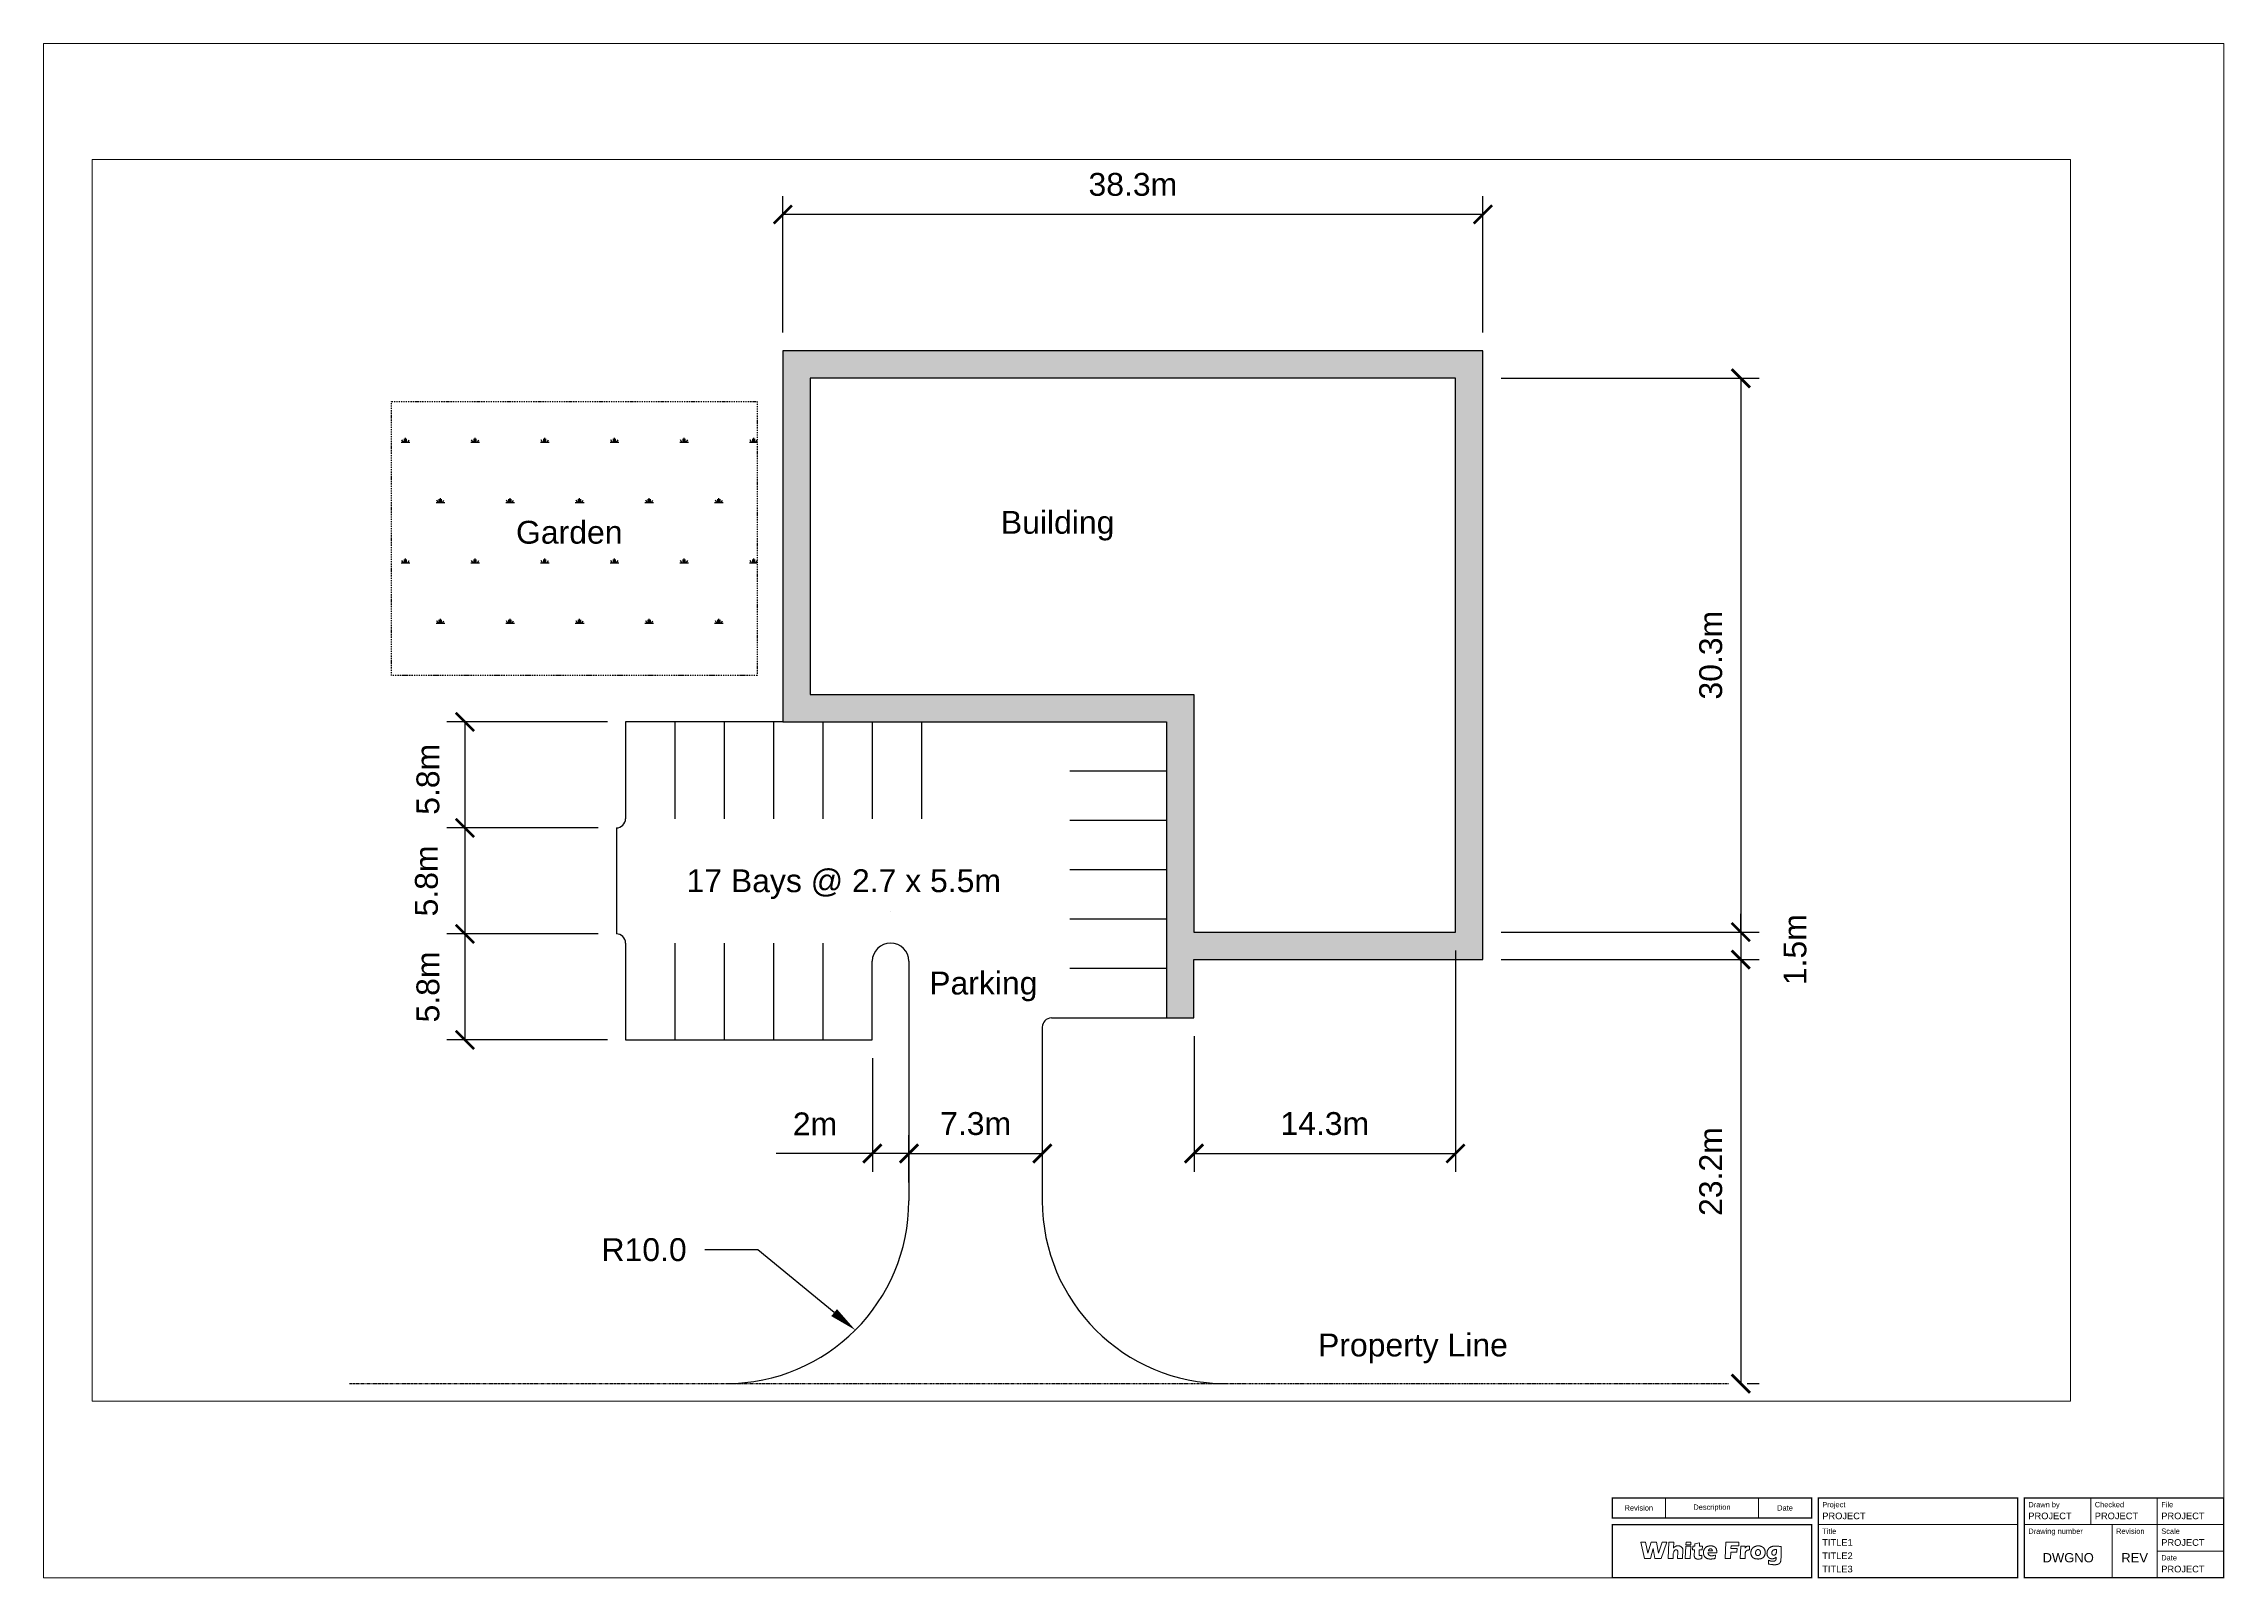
# Paper-space layout 'WF-Landscape-A1' of a CAD drawing. Header units: millimetres. Extents: x 10 to 830, y 10 to 587.
# The model-space entities are those that its viewports show. They can reach past a viewport. Long polylines and large blocks are cut down to what shows.
import ezdxf
from ezdxf import colors
from ezdxf.entities.mleader import LeaderData, LeaderLine
from ezdxf.math import Vec2, Vec3

# ---------------------------------------------------------------- set-up
doc = ezdxf.new("R2010")
doc.units = ezdxf.units.MM
doc.header["$LTSCALE"] = 6
doc.linetypes.add('DASHDOT', pattern=[1, 0.5, -0.25, 0, -0.25])
doc.linetypes.add('PHANTOM', pattern=[2.5, 1.25, -0.25, 0.25, -0.25, 0.25, -0.25])
doc.layers.add('A-Z1-P-Title', color=7, linetype='Continuous', lineweight=15)
for name, color, linetype in [('Building', 7, 'Continuous'), ('Dimensions', 1, 'Continuous'), ('Garden', 104, 'DASHDOT'), ('Parking', 62, 'Continuous'), ('Pavement Edge - New', 200, 'Continuous'), ('Property Line', 7, 'PHANTOM'), ('Text', 250, 'Continuous'), ('Viewports', 8, 'Continuous')]:
    doc.layers.add(name, color=color, linetype=linetype)
doc.styles.add('Annotative', font='arial.ttf', dxfattribs={"height": 1.25})
doc.styles.get("Standard").update_dxf_attribs({"font": 'arial.ttf', "height": 1.25})
doc.styles.add('WF-Text', font='arial.ttf', dxfattribs={"height": 8})
doc.dimstyles.new('Civil', dxfattribs={"dimscale": 0, "dimtxt": 1.25, "dimasz": 1, "dimexe": 1, "dimexo": 1, "dimgap": 1, "dimtad": 1, "dimdsep": 46, "dimtxsty": 'Standard', "dimblk": 'ARCHTICK', "dimcen": 2.5, "dimclrd": 1, "dimclre": 1, "dimclrt": 7, "dimadec": 0, "dimazin": 0, "dimtfac": 1, "dimtmove": 0, "dimatfit": 3, "dimfxl": 1, "dimarcsym": 0})

# ---------------------------------------------------------------- blocks, each defined once
blk = doc.blocks.new('WF-TitleSheet-A1')
at = {"layer": 'A-Z1-P-Title'}
for points in [[(675, 10), (10, 10), (10, 587), (830, 587), (830, 10), (755, 10)], [(620, 32.5), (620, 40)], [(655, 32.5), (655, 40)], [(780, 30), (780, 40)], [(805, 10), (805, 40)], [(677.5, 30), (752.5, 30)], [(755, 30), (830, 30)], [(788, 10), (788, 30)], [(610.74, 23.43), (612.51, 23.43)], [(610.74, 23.43), (612.16, 17.2)], [(612.16, 17.2), (614.37, 17.2)], [(612.51, 23.43), (613.45, 19.27)], [(614.64, 23.43), (613.45, 19.27)], [(615.45, 20.98), (614.37, 17.2)], [(614.64, 23.43), (616.67, 23.43)], [(615.45, 20.98), (616.06, 17.2)], [(616.06, 17.2), (618.46, 17.2)], [(616.67, 23.43), (617.36, 19.18)], [(617.36, 19.18), (618.78, 23.43)], [(618.46, 17.2), (620.54, 23.43)], [(618.78, 23.43), (620.54, 23.43)], [(621.33, 23.43), (621.04, 17.2)], [(621.04, 17.2), (622.88, 17.2)], [(621.33, 23.43), (623.18, 23.43)], [(622.97, 19.13), (622.88, 17.2)], [(622.97, 19.13), (623.05, 19.42), (623.12, 19.66), (623.18, 19.85), (623.25, 20), (623.31, 20.11), (623.36, 20.2), (623.42, 20.26), (623.47, 20.31), (623.53, 20.35), (623.58, 20.38), (623.63, 20.42), (623.68, 20.44), (623.73, 20.46), (623.79, 20.48), (623.84, 20.49), (623.89, 20.5), (623.94, 20.5), (624, 20.5), (624.05, 20.5), (624.1, 20.49), (624.16, 20.48), (624.21, 20.46), (624.26, 20.44), (624.31, 20.42), (624.36, 20.39), (624.41, 20.36), (624.46, 20.31), (624.51, 20.25), (624.56, 20.17), (624.61, 20.06), (624.66, 19.93), (624.72, 19.76)], [(623.18, 23.43), (623.07, 21.14)], [(623.07, 21.14), (623.23, 21.32), (623.37, 21.47), (623.5, 21.6), (623.63, 21.69), (623.74, 21.77), (623.85, 21.83), (623.95, 21.87), (624.05, 21.9), (624.14, 21.93), (624.22, 21.95), (624.3, 21.97), (624.38, 21.98), (624.46, 21.99), (624.54, 21.99), (624.62, 21.99), (624.7, 21.99), (624.79, 21.99), (624.87, 21.99), (624.96, 21.98), (625.05, 21.97), (625.14, 21.96), (625.23, 21.95), (625.32, 21.93), (625.41, 21.91), (625.49, 21.88), (625.57, 21.85), (625.65, 21.81), (625.73, 21.77), (625.81, 21.72), (625.88, 21.67), (625.96, 21.61), (626.03, 21.55), (626.11, 21.49), (626.18, 21.41), (626.26, 21.33), (626.33, 21.23), (626.4, 21.12), (626.47, 20.98), (626.54, 20.83), (626.6, 20.65)], [(624.72, 19.76), (624.59, 17.2)], [(624.59, 17.2), (626.44, 17.2)], [(626.6, 20.65), (626.44, 17.2)], [(627.72, 21.92), (627.49, 17.2)], [(627.49, 17.2), (629.31, 17.2)], [(627.72, 21.92), (629.53, 21.92)], [(627.79, 23.43), (627.74, 22.42)], [(627.74, 22.42), (629.56, 22.42)], [(627.79, 23.43), (629.61, 23.43)], [(629.53, 21.92), (629.31, 17.2)], [(629.61, 23.43), (629.56, 22.42)], [(630.27, 21.92), (630.2, 20.46)], [(630.2, 20.46), (630.97, 20.46)], [(630.27, 21.92), (631.04, 21.92)], [(633.68, 17.2), (633.45, 17.14), (633.23, 17.09), (633.05, 17.06), (632.88, 17.03), (632.73, 17.01), (632.6, 17), (632.48, 16.99), (632.37, 16.99), (632.27, 16.99), (632.18, 17), (632.09, 17.01), (632.01, 17.02), (631.93, 17.03), (631.85, 17.04), (631.78, 17.06), (631.71, 17.08), (631.64, 17.1), (631.57, 17.13), (631.51, 17.15), (631.44, 17.18), (631.38, 17.21), (631.32, 17.24), (631.27, 17.27), (631.22, 17.31), (631.18, 17.34), (631.14, 17.38), (631.1, 17.42), (631.07, 17.46), (631.04, 17.51), (631.01, 17.56), (630.98, 17.62), (630.96, 17.68), (630.94, 17.74), (630.92, 17.81), (630.91, 17.9), (630.89, 17.99), (630.88, 18.09), (630.87, 18.2), (630.86, 18.33), (630.86, 18.47), (630.86, 18.63), (630.86, 18.81), (630.87, 19.01), (630.88, 19.24), (630.89, 19.49), (630.91, 19.78), (630.94, 20.1), (630.97, 20.46)], [(631.08, 22.75), (631.04, 21.92)], [(632.83, 23.08), (631.08, 22.75)], [(633.74, 18.45), (633.62, 18.4), (633.5, 18.36), (633.39, 18.33), (633.29, 18.31), (633.2, 18.3), (633.12, 18.3), (633.05, 18.3), (632.99, 18.31), (632.93, 18.33), (632.88, 18.35), (632.83, 18.38), (632.8, 18.41), (632.76, 18.45), (632.74, 18.49), (632.71, 18.54), (632.69, 18.6), (632.68, 18.67), (632.67, 18.76), (632.66, 18.88), (632.66, 19.05), (632.66, 19.28), (632.67, 19.58), (632.68, 19.97), (632.71, 20.46)], [(632.71, 20.46), (633.84, 20.46)], [(632.83, 23.08), (632.77, 21.92)], [(632.77, 21.92), (633.91, 21.92)], [(633.74, 18.45), (633.68, 17.2)], [(633.91, 21.92), (633.84, 20.46)], [(639.35, 19.37), (639.35, 19.64), (639.34, 19.87), (639.32, 20.07), (639.3, 20.25), (639.28, 20.4), (639.25, 20.53), (639.22, 20.64), (639.18, 20.75), (639.15, 20.84), (639.11, 20.93), (639.07, 21.01), (639.02, 21.08), (638.98, 21.15), (638.93, 21.22), (638.87, 21.28), (638.81, 21.34), (638.75, 21.4), (638.68, 21.46), (638.61, 21.51), (638.54, 21.57), (638.46, 21.62), (638.38, 21.66), (638.3, 21.71), (638.22, 21.75), (638.13, 21.78), (638.05, 21.82), (637.96, 21.85), (637.87, 21.88), (637.79, 21.9), (637.7, 21.92), (637.61, 21.94), (637.52, 21.95), (637.43, 21.96), (637.33, 21.97), (637.24, 21.98), (637.15, 21.98), (637.05, 21.98), (636.96, 21.98), (636.86, 21.97), (636.76, 21.96), (636.65, 21.96), (636.54, 21.94), (636.44, 21.93), (636.33, 21.91), (636.22, 21.89), (636.11, 21.87), (636.01, 21.84), (635.9, 21.81), (635.8, 21.78), (635.71, 21.74), (635.61, 21.69), (635.52, 21.65), (635.43, 21.6), (635.35, 21.54), (635.26, 21.49), (635.19, 21.43), (635.11, 21.37), (635.04, 21.3), (634.96, 21.23), (634.9, 21.16), (634.83, 21.09), (634.77, 21.01), (634.71, 20.92), (634.66, 20.84), (634.61, 20.75), (634.56, 20.65), (634.52, 20.55), (634.48, 20.45), (634.44, 20.35), (634.41, 20.24), (634.39, 20.14), (634.36, 20.03), (634.35, 19.92), (634.33, 19.82), (634.32, 19.71), (634.32, 19.61), (634.32, 19.51), (634.32, 19.41), (634.32, 19.31), (634.33, 19.22), (634.34, 19.13), (634.35, 19.04), (634.36, 18.95), (634.37, 18.87), (634.39, 18.79), (634.41, 18.71), (634.43, 18.63), (634.45, 18.55), (634.47, 18.48), (634.5, 18.41), (634.53, 18.33), (634.57, 18.26), (634.6, 18.19), (634.64, 18.12), (634.69, 18.05), (634.73, 17.98), (634.78, 17.91), (634.84, 17.85), (634.89, 17.78), (634.95, 17.71), (635.02, 17.65), (635.09, 17.59), (635.16, 17.53), (635.24, 17.47), (635.32, 17.42), (635.4, 17.37), (635.49, 17.32), (635.58, 17.28), (635.67, 17.24), (635.77, 17.2), (635.86, 17.17), (635.96, 17.14), (636.05, 17.12), (636.15, 17.1), (636.24, 17.08), (636.34, 17.07), (636.44, 17.06), (636.54, 17.05), (636.64, 17.04), (636.74, 17.04), (636.85, 17.04), (636.95, 17.03), (637.06, 17.03), (637.17, 17.03), (637.29, 17.04), (637.4, 17.04), (637.51, 17.05), (637.62, 17.05), (637.74, 17.06), (637.85, 17.07), (637.97, 17.08), (638.09, 17.09), (638.23, 17.11), (638.37, 17.14), (638.53, 17.17), (638.71, 17.2)], [(636.02, 19.37), (639.35, 19.37)], [(638.89, 18.52), (638.62, 18.45), (638.38, 18.39), (638.17, 18.35), (637.99, 18.31), (637.83, 18.29), (637.7, 18.27), (637.58, 18.26), (637.47, 18.26), (637.37, 18.26), (637.29, 18.26), (637.21, 18.26), (637.13, 18.26), (637.06, 18.27), (637, 18.28), (636.93, 18.29), (636.87, 18.31), (636.82, 18.32), (636.76, 18.34), (636.71, 18.36), (636.65, 18.38), (636.6, 18.41), (636.55, 18.44), (636.51, 18.46), (636.46, 18.5), (636.42, 18.53), (636.38, 18.57), (636.34, 18.61), (636.3, 18.65), (636.27, 18.69), (636.24, 18.74), (636.2, 18.79), (636.17, 18.84), (636.14, 18.9), (636.11, 18.95), (636.09, 19.01), (636.06, 19.07), (636.04, 19.14), (636.03, 19.21), (636.02, 19.29), (636.02, 19.37)], [(636.16, 20.08), (636.21, 20.24), (636.26, 20.37), (636.31, 20.48), (636.37, 20.57), (636.43, 20.64), (636.5, 20.7), (636.56, 20.75), (636.61, 20.79), (636.67, 20.82), (636.72, 20.85), (636.76, 20.87), (636.81, 20.88), (636.85, 20.89), (636.9, 20.9), (636.94, 20.9), (636.99, 20.9), (637.03, 20.89), (637.08, 20.88), (637.13, 20.87), (637.18, 20.85), (637.23, 20.83), (637.27, 20.81), (637.31, 20.79), (637.35, 20.77), (637.39, 20.74), (637.43, 20.72), (637.46, 20.69), (637.49, 20.66), (637.51, 20.63), (637.54, 20.6), (637.56, 20.56), (637.58, 20.52), (637.6, 20.48), (637.61, 20.43), (637.63, 20.38), (637.64, 20.33), (637.65, 20.27), (637.66, 20.21), (637.66, 20.15), (637.67, 20.08)], [(637.67, 20.08), (636.16, 20.08)], [(638.71, 17.2), (638.89, 18.52)], [(642.75, 23.43), (642.46, 17.2)], [(642.46, 17.2), (644.47, 17.2)], [(642.75, 23.43), (647.63, 23.43)], [(644.58, 19.62), (644.47, 17.2)], [(644.58, 19.62), (646.92, 19.62)], [(644.7, 22.04), (644.65, 21.01)], [(644.65, 21.01), (646.99, 21.01)], [(644.7, 22.04), (647.56, 22.04)], [(646.99, 21.01), (646.92, 19.62)], [(647.63, 23.43), (647.56, 22.04)], [(648.37, 21.92), (648.14, 17.2)], [(648.14, 17.2), (649.95, 17.2)], [(648.37, 21.92), (650.03, 21.92)], [(649.95, 17.2), (649.96, 17.61), (649.97, 17.95), (649.97, 18.24), (649.98, 18.47), (649.99, 18.67), (649.99, 18.84), (650, 18.98), (650.02, 19.11), (650.03, 19.22), (650.05, 19.33), (650.07, 19.43), (650.1, 19.52), (650.12, 19.6), (650.15, 19.68), (650.19, 19.76), (650.22, 19.83), (650.26, 19.89), (650.31, 19.95), (650.35, 20.01), (650.4, 20.07), (650.46, 20.12), (650.51, 20.16), (650.57, 20.21), (650.64, 20.25), (650.7, 20.29), (650.78, 20.32), (650.87, 20.35), (650.97, 20.38), (651.09, 20.4), (651.23, 20.42), (651.4, 20.43), (651.59, 20.43)], [(651.59, 21.92), (651.32, 21.91), (651.11, 21.9), (650.93, 21.88), (650.8, 21.85), (650.69, 21.81), (650.61, 21.77), (650.55, 21.73), (650.49, 21.68), (650.44, 21.64), (650.38, 21.59), (650.34, 21.54), (650.29, 21.49), (650.25, 21.44), (650.21, 21.4), (650.17, 21.35), (650.13, 21.31), (650.1, 21.27), (650.07, 21.24), (650.04, 21.21), (650.02, 21.18), (650, 21.16), (649.99, 21.14), (649.98, 21.13), (649.98, 21.13)], [(649.98, 21.13), (650.03, 21.92)], [(651.59, 21.92), (651.59, 20.43)], [(663.58, 21.69), (663.23, 21.74), (662.93, 21.78), (662.68, 21.81), (662.46, 21.84), (662.27, 21.86), (662.1, 21.87), (661.96, 21.88), (661.82, 21.89), (661.69, 21.89), (661.57, 21.9), (661.45, 21.9), (661.33, 21.9), (661.22, 21.9), (661.11, 21.89), (661, 21.88), (660.89, 21.87), (660.77, 21.86), (660.66, 21.85), (660.55, 21.83), (660.45, 21.81), (660.34, 21.79), (660.23, 21.77), (660.13, 21.74), (660.03, 21.71), (659.93, 21.67), (659.84, 21.64), (659.75, 21.6), (659.66, 21.56), (659.58, 21.51), (659.5, 21.47), (659.42, 21.42), (659.35, 21.37), (659.27, 21.33), (659.21, 21.28), (659.14, 21.23), (659.08, 21.18), (659.02, 21.12), (658.96, 21.06), (658.9, 21), (658.84, 20.93), (658.78, 20.86), (658.72, 20.78), (658.66, 20.7), (658.6, 20.61), (658.55, 20.52), (658.5, 20.42), (658.45, 20.32), (658.41, 20.22), (658.37, 20.11), (658.33, 20), (658.3, 19.9), (658.28, 19.79), (658.26, 19.68), (658.24, 19.57), (658.23, 19.47), (658.22, 19.36), (658.21, 19.26), (658.21, 19.17), (658.21, 19.07), (658.21, 18.98), (658.22, 18.89), (658.23, 18.81), (658.24, 18.73), (658.25, 18.65), (658.27, 18.57), (658.29, 18.5), (658.31, 18.43), (658.33, 18.36), (658.36, 18.29), (658.39, 18.23), (658.42, 18.16), (658.45, 18.1), (658.48, 18.05), (658.51, 17.99), (658.55, 17.94), (658.58, 17.89), (658.62, 17.84), (658.65, 17.79), (658.69, 17.74), (658.73, 17.7), (658.77, 17.66), (658.81, 17.62), (658.85, 17.58), (658.89, 17.54), (658.94, 17.5), (658.99, 17.47), (659.03, 17.44), (659.08, 17.4), (659.14, 17.37), (659.2, 17.34), (659.25, 17.31), (659.32, 17.28), (659.38, 17.25), (659.45, 17.23), (659.52, 17.21), (659.6, 17.19), (659.67, 17.17), (659.75, 17.15), (659.83, 17.14), (659.91, 17.13), (660, 17.12), (660.08, 17.12), (660.15, 17.12), (660.23, 17.12), (660.3, 17.12), (660.37, 17.13), (660.44, 17.14), (660.51, 17.15), (660.58, 17.16), (660.65, 17.18), (660.73, 17.2), (660.8, 17.22), (660.89, 17.24), (660.97, 17.27), (661.07, 17.31), (661.17, 17.35), (661.27, 17.41), (661.39, 17.48), (661.52, 17.58), (661.66, 17.69)], [(658.74, 15.21), (658.95, 15.14), (659.14, 15.08), (659.32, 15.04), (659.48, 15), (659.63, 14.98), (659.77, 14.96), (659.91, 14.95), (660.04, 14.94), (660.17, 14.93), (660.29, 14.92), (660.42, 14.91), (660.54, 14.9), (660.67, 14.9), (660.79, 14.89), (660.9, 14.89), (661.01, 14.89), (661.12, 14.89), (661.23, 14.89), (661.33, 14.89), (661.43, 14.9), (661.53, 14.9), (661.62, 14.91), (661.71, 14.92), (661.8, 14.93), (661.88, 14.94), (661.97, 14.96), (662.05, 14.97), (662.12, 14.99), (662.2, 15.01), (662.27, 15.03), (662.34, 15.05), (662.41, 15.08), (662.48, 15.11), (662.54, 15.14), (662.6, 15.18), (662.67, 15.21), (662.73, 15.26), (662.79, 15.3), (662.84, 15.35), (662.9, 15.4), (662.96, 15.46), (663.02, 15.52), (663.07, 15.58), (663.12, 15.65), (663.17, 15.72), (663.22, 15.8), (663.27, 15.88), (663.31, 15.97), (663.35, 16.07), (663.39, 16.23), (663.42, 16.51), (663.45, 16.97), (663.49, 17.65), (663.52, 18.63), (663.55, 19.96), (663.58, 21.69)], [(661.66, 17.69), (661.66, 17.45), (661.65, 17.26), (661.64, 17.1), (661.62, 16.97), (661.6, 16.87), (661.57, 16.79), (661.55, 16.72), (661.52, 16.66), (661.49, 16.61), (661.46, 16.57), (661.44, 16.52), (661.41, 16.48), (661.37, 16.45), (661.34, 16.42), (661.3, 16.39), (661.26, 16.36), (661.22, 16.34), (661.18, 16.31), (661.13, 16.29), (661.08, 16.27), (661.03, 16.25), (660.97, 16.24), (660.92, 16.22), (660.86, 16.21), (660.8, 16.2), (660.75, 16.2), (660.68, 16.19), (660.62, 16.19), (660.56, 16.19), (660.49, 16.18), (660.43, 16.19), (660.36, 16.19), (660.29, 16.19), (660.22, 16.19), (660.14, 16.2), (660.07, 16.21), (659.99, 16.21), (659.91, 16.22), (659.83, 16.23), (659.75, 16.25), (659.67, 16.26), (659.58, 16.28), (659.48, 16.31), (659.37, 16.34), (659.25, 16.37), (659.1, 16.42), (658.93, 16.48), (658.74, 16.56)], [(658.74, 16.56), (658.74, 15.21)], [(661.79, 20.56), (661.62, 20.57), (661.46, 20.57), (661.31, 20.57), (661.18, 20.56), (661.07, 20.54), (660.96, 20.52), (660.87, 20.5), (660.78, 20.47), (660.7, 20.44), (660.63, 20.4), (660.56, 20.36), (660.5, 20.32), (660.45, 20.28), (660.4, 20.24), (660.35, 20.19), (660.31, 20.14), (660.27, 20.09), (660.23, 20.04), (660.19, 19.99), (660.16, 19.93), (660.13, 19.87), (660.11, 19.82), (660.09, 19.75), (660.07, 19.69), (660.05, 19.62), (660.04, 19.55), (660.03, 19.49), (660.02, 19.42), (660.02, 19.35), (660.02, 19.28), (660.03, 19.21), (660.04, 19.14), (660.05, 19.08), (660.07, 19.02), (660.09, 18.97), (660.11, 18.91), (660.13, 18.86), (660.16, 18.81), (660.19, 18.77), (660.22, 18.73), (660.25, 18.69), (660.28, 18.65), (660.32, 18.62), (660.35, 18.6), (660.39, 18.57), (660.42, 18.55), (660.47, 18.53), (660.51, 18.51), (660.56, 18.5), (660.61, 18.49), (660.66, 18.48), (660.72, 18.47), (660.77, 18.47), (660.83, 18.47), (660.89, 18.48), (660.94, 18.49), (661, 18.5), (661.06, 18.52), (661.11, 18.53), (661.17, 18.56), (661.22, 18.58), (661.28, 18.61), (661.33, 18.64), (661.37, 18.68), (661.42, 18.72), (661.46, 18.77), (661.5, 18.82), (661.54, 18.87), (661.58, 18.94), (661.61, 19.01), (661.64, 19.09), (661.67, 19.18), (661.7, 19.28), (661.72, 19.4), (661.74, 19.53), (661.75, 19.68), (661.77, 19.86), (661.78, 20.06), (661.79, 20.29), (661.79, 20.56)], [(830, 20), (805, 20)]]:
    blk.add_lwpolyline(points, dxfattribs=at)
at = {"layer": 'A-Z1-P-Title', "const_width": 0.5}
for points in [[(675, 32.5), (675, 40), (600, 40), (600, 32.5)], [(752.5, 10), (752.5, 40), (677.5, 40), (677.5, 10)], [(830, 10), (830, 40), (755, 40), (755, 10)], [(675, 10), (675, 30), (600, 30), (600, 10)]]:
    blk.add_lwpolyline(points, close=True, dxfattribs=at)
at = {"layer": 'A-Z1-P-Title'}
for points in [[(655.51, 21.93), (655.59, 21.92), (655.68, 21.9), (655.76, 21.88), (655.85, 21.85), (655.93, 21.83), (656.01, 21.8), (656.09, 21.76), (656.17, 21.73), (656.24, 21.69), (656.32, 21.65), (656.4, 21.61), (656.47, 21.56), (656.55, 21.51), (656.62, 21.47), (656.69, 21.41), (656.76, 21.36), (656.83, 21.31), (656.89, 21.25), (656.95, 21.19), (657.01, 21.13), (657.06, 21.07), (657.12, 21), (657.17, 20.92), (657.21, 20.85), (657.26, 20.76), (657.3, 20.68), (657.34, 20.58), (657.38, 20.49), (657.41, 20.38), (657.44, 20.28), (657.47, 20.17), (657.49, 20.07), (657.51, 19.95), (657.53, 19.84), (657.54, 19.73), (657.55, 19.61), (657.55, 19.49), (657.55, 19.38), (657.54, 19.26), (657.52, 19.14), (657.5, 19.02), (657.48, 18.9), (657.45, 18.78), (657.42, 18.67), (657.38, 18.56), (657.34, 18.45), (657.3, 18.35), (657.26, 18.26), (657.22, 18.18), (657.18, 18.1), (657.14, 18.03), (657.1, 17.96), (657.05, 17.9), (657.01, 17.84), (656.96, 17.78), (656.9, 17.73), (656.84, 17.67), (656.77, 17.62), (656.71, 17.56), (656.63, 17.51), (656.56, 17.46), (656.48, 17.41), (656.4, 17.36), (656.31, 17.32), (656.22, 17.28), (656.14, 17.24), (656.05, 17.21), (655.96, 17.18), (655.86, 17.15), (655.77, 17.13), (655.67, 17.1), (655.58, 17.09), (655.48, 17.07), (655.38, 17.06), (655.28, 17.05), (655.18, 17.05), (655.08, 17.04), (654.98, 17.04), (654.87, 17.04), (654.76, 17.04), (654.65, 17.05), (654.54, 17.05), (654.43, 17.06), (654.31, 17.07), (654.2, 17.08), (654.09, 17.09), (653.97, 17.11), (653.86, 17.13), (653.76, 17.16), (653.65, 17.19), (653.55, 17.22), (653.45, 17.26), (653.35, 17.3), (653.26, 17.34), (653.18, 17.39), (653.1, 17.44), (653.02, 17.49), (652.95, 17.54), (652.89, 17.6), (652.83, 17.66), (652.77, 17.72), (652.72, 17.78), (652.66, 17.84), (652.61, 17.91), (652.56, 17.98), (652.52, 18.05), (652.47, 18.13), (652.43, 18.2), (652.39, 18.28), (652.35, 18.36), (652.31, 18.44), (652.28, 18.52), (652.25, 18.61), (652.23, 18.69), (652.21, 18.78), (652.19, 18.87), (652.18, 18.96), (652.17, 19.05), (652.16, 19.13), (652.15, 19.22), (652.15, 19.31), (652.15, 19.39), (652.15, 19.48), (652.15, 19.56), (652.16, 19.65), (652.17, 19.73), (652.18, 19.82), (652.19, 19.91), (652.21, 20), (652.23, 20.09), (652.25, 20.18), (652.28, 20.28), (652.3, 20.37), (652.34, 20.46), (652.38, 20.55), (652.42, 20.64), (652.47, 20.73), (652.52, 20.81), (652.58, 20.89), (652.64, 20.97), (652.7, 21.04), (652.76, 21.11), (652.83, 21.18), (652.9, 21.24), (652.97, 21.3), (653.04, 21.35), (653.11, 21.4), (653.18, 21.45), (653.25, 21.5), (653.32, 21.54), (653.4, 21.58), (653.48, 21.62), (653.56, 21.66), (653.64, 21.7), (653.72, 21.74), (653.8, 21.77), (653.89, 21.8), (653.97, 21.84), (654.05, 21.86), (654.13, 21.89), (654.21, 21.91), (654.29, 21.93), (654.37, 21.95), (654.45, 21.96), (654.53, 21.97), (654.61, 21.98), (654.69, 21.99), (654.78, 21.99), (654.87, 21.99), (654.96, 21.99), (655.05, 21.99), (655.14, 21.98), (655.23, 21.97), (655.33, 21.96), (655.42, 21.95)], [(655.29, 20.5), (655.33, 20.46), (655.38, 20.43), (655.42, 20.39), (655.46, 20.35), (655.5, 20.31), (655.53, 20.26), (655.56, 20.21), (655.59, 20.17), (655.62, 20.11), (655.64, 20.06), (655.66, 20.01), (655.68, 19.96), (655.7, 19.9), (655.71, 19.84), (655.72, 19.79), (655.73, 19.73), (655.74, 19.66), (655.74, 19.6), (655.74, 19.54), (655.74, 19.48), (655.74, 19.41), (655.74, 19.35), (655.73, 19.28), (655.72, 19.22), (655.71, 19.16), (655.7, 19.09), (655.68, 19.03), (655.66, 18.97), (655.64, 18.92), (655.62, 18.86), (655.59, 18.81), (655.56, 18.76), (655.54, 18.71), (655.5, 18.67), (655.47, 18.63), (655.44, 18.59), (655.4, 18.56), (655.36, 18.53), (655.32, 18.5), (655.28, 18.47), (655.24, 18.45), (655.19, 18.42), (655.15, 18.4), (655.1, 18.38), (655.05, 18.37), (655, 18.36), (654.95, 18.35), (654.89, 18.34), (654.84, 18.34), (654.78, 18.34), (654.73, 18.34), (654.67, 18.35), (654.61, 18.36), (654.56, 18.37), (654.5, 18.39), (654.45, 18.4), (654.4, 18.43), (654.35, 18.45), (654.31, 18.47), (654.26, 18.5), (654.23, 18.53), (654.19, 18.56), (654.16, 18.6), (654.12, 18.64), (654.1, 18.67), (654.07, 18.71), (654.05, 18.76), (654.03, 18.8), (654.01, 18.85), (653.99, 18.9), (653.98, 18.95), (653.96, 19), (653.95, 19.05), (653.94, 19.11), (653.93, 19.17), (653.93, 19.23), (653.92, 19.29), (653.92, 19.35), (653.92, 19.41), (653.92, 19.47), (653.92, 19.53), (653.93, 19.59), (653.93, 19.65), (653.94, 19.71), (653.96, 19.77), (653.97, 19.83), (653.99, 19.88), (654.01, 19.93), (654.03, 19.99), (654.05, 20.04), (654.07, 20.08), (654.1, 20.13), (654.13, 20.17), (654.16, 20.21), (654.19, 20.25), (654.22, 20.29), (654.26, 20.33), (654.29, 20.37), (654.33, 20.4), (654.37, 20.43), (654.41, 20.47), (654.45, 20.49), (654.49, 20.52), (654.53, 20.54), (654.57, 20.56), (654.61, 20.58), (654.65, 20.59), (654.69, 20.6), (654.73, 20.6), (654.77, 20.61), (654.82, 20.61), (654.87, 20.61), (654.92, 20.6), (654.97, 20.6), (655.02, 20.59), (655.08, 20.58), (655.13, 20.56), (655.18, 20.54), (655.24, 20.52)]]:
    blk.add_lwpolyline(points, close=True, dxfattribs=at)
at = {"layer": 'A-Z1-P-Title', "color": 8, "char_height": 2, "style": 'WF-Text'}
for s, insert, width, attachment_point in [('Revision', (610, 36.25), 20, 5), ('Description', (637.5, 36.25), 35, 5), ('Date', (665, 36.25), 20, 5), ('Project', (679, 38.5), 18.763, 1), ('Drawn by', (756.5, 38.5), 18.763, 1), ('Checked', (781.5, 38.5), 18.763, 1), ('File', (806.5, 38.5), 18.763, 1), ('Title', (679, 28.5), 18.763, 1), ('Drawing number', (756.5, 28.5), 25.2887, 1), ('Revision', (789.5, 28.5), 18.763, 1), ('Scale', (806.5, 28.5), 18.763, 1), ('Date', (806.5, 18.5), 18.763, 1)]:
    blk.add_mtext(s, dxfattribs=dict(at, insert=insert, width=width, attachment_point=attachment_point))
at = {"layer": 'A-Z1-P-Title', "style": 'WF-Text'}
for s, insert, char_height, width, attachment_point in [('PROJECT', (679, 34.5), 2.5, 18.763, 1), ('PROJECT', (756.5, 34.5), 2.5, 18.763, 1), ('PROJECT', (781.5, 34.5), 2.5, 18.763, 1), ('PROJECT', (806.5, 34.5), 2.5, 18.763, 1), ('TITLE1', (679, 24.5), 2.5, 18.763, 1), ('TITLE2', (679, 19.5), 2.5, 18.763, 1), ('DWGNO', (771.5, 17.5), 3.5, 33, 5), ('REV', (796.5, 17.5), 3.5, 17, 5), ('PROJECT', (806.5, 24.5), 2.5, 18.763, 1), ('TITLE3', (679, 14.5), 2.5, 18.763, 1), ('PROJECT', (806.5, 14.5), 2.5, 18.763, 1)]:
    blk.add_mtext(s, dxfattribs=dict(at, insert=insert, char_height=char_height, width=width, attachment_point=attachment_point))
blk = doc.blocks.new('*U6')
at = {"layer": 'Parking'}
blk.add_line((0, 2.65), (0, -2.65), dxfattribs=at)
blk = doc.blocks.new('*U7')
at = {"layer": 'Parking', "color": 0, "linetype": 'ByBlock', "lineweight": -2, "transparency": 16777216}
for p in [(0, 0), (2.7, 0), (5.4, 0), (8.1, 0), (10.8, 0), (13.5, 0), (16.2, 0)]:
    blk.add_blockref('*U6', p, dxfattribs=at)
blk = doc.blocks.new('*U8')
at = {"layer": 'Parking'}
blk.add_line((0, 2.65), (0, -2.65), dxfattribs=at)
blk = doc.blocks.new('*U9')
at = {"layer": 'Parking', "color": 0, "linetype": 'ByBlock', "lineweight": -2, "transparency": 16777216}
for p in [(0, 0), (2.7, 0), (5.4, 0), (8.1, 0), (10.8, 0)]:
    blk.add_blockref('*U8', p, dxfattribs=at)
blk = doc.blocks.new('_ARCHTICK')
at = {"color": 0, "linetype": 'ByBlock', "const_width": 0.15}
blk.add_lwpolyline([(-0.5, -0.5), (0.5, 0.5)], dxfattribs=at)
blk = doc.blocks.new('*D10')
at = {"layer": 'Defpoints', "color": 0, "transparency": 16777216}
for p in [(120.14, 82.69), (118.64, 52.39), (134.25, 52.39)]:
    blk.add_point(p, dxfattribs=at)
at = {"layer": 'Dimensions', "color": 1, "lineweight": -2, "transparency": 16777216}
for p, q in [((121.14, 82.69), (135.25, 82.69)), ((134.25, 82.69), (134.25, 52.39))]:
    blk.add_line(p, q, dxfattribs=at)
for p, rotation in [((134.25, 82.69), 90), ((134.25, 52.39), 270)]:
    blk.add_blockref('_ARCHTICK', p, dxfattribs=dict(at, rotation=rotation))
at = {"layer": 'Dimensions', "color": 7, "transparency": 16777216, "insert": (132.61, 67.54), "char_height": 1.25, "attachment_point": 5, "rotation": 90}
blk.add_mtext('30.3m', dxfattribs=at)
blk = doc.blocks.new('*D11')
at = {"layer": 'Defpoints', "color": 0, "transparency": 16777216}
for p in [(120.14, 52.39), (120.14, 50.89), (134.25, 50.89)]:
    blk.add_point(p, dxfattribs=at)
at = {"layer": 'Dimensions', "color": 1, "lineweight": -2, "transparency": 16777216}
for p, q in [((134.25, 52.39), (134.25, 53.39)), ((121.14, 52.39), (135.25, 52.39)), ((134.25, 52.39), (134.25, 50.89)), ((121.14, 50.89), (135.25, 50.89)), ((134.25, 50.89), (134.25, 49.89))]:
    blk.add_line(p, q, dxfattribs=at)
for p, rotation in [((134.25, 52.39), 270), ((134.25, 50.89), 90)]:
    blk.add_blockref('_ARCHTICK', p, dxfattribs=dict(at, rotation=rotation))
at = {"layer": 'Dimensions', "color": 7, "transparency": 16777216, "insert": (137.22, 51.43), "char_height": 1.25, "attachment_point": 5, "rotation": 90}
blk.add_mtext('1.5m', dxfattribs=at)
blk = doc.blocks.new('*D12')
at = {"layer": 'Defpoints', "color": 0, "transparency": 16777216}
for p in [(120.14, 50.89), (133.6, 27.69), (134.25, 27.69)]:
    blk.add_point(p, dxfattribs=at)
at = {"layer": 'Dimensions', "color": 1, "lineweight": -2, "transparency": 16777216}
for p, q in [((121.14, 50.89), (135.25, 50.89)), ((134.25, 50.89), (134.25, 27.69)), ((134.6, 27.69), (135.25, 27.69))]:
    blk.add_line(p, q, dxfattribs=at)
for p, rotation in [((134.25, 50.89), 90), ((134.25, 27.69), 270)]:
    blk.add_blockref('_ARCHTICK', p, dxfattribs=dict(at, rotation=rotation))
at = {"layer": 'Dimensions', "color": 7, "transparency": 16777216, "insert": (132.61, 39.29), "char_height": 1.25, "attachment_point": 5, "rotation": 90}
blk.add_mtext('23.2m', dxfattribs=at)
blk = doc.blocks.new('*D13')
at = {"layer": 'Defpoints', "color": 0, "transparency": 16777216}
for p in [(73.24, 63.89), (64.45, 58.09), (72.74, 58.09)]:
    blk.add_point(p, dxfattribs=at)
at = {"layer": 'Dimensions', "color": 1, "lineweight": -2, "transparency": 16777216}
for p, q in [((72.24, 63.89), (63.45, 63.89)), ((64.45, 63.89), (64.45, 58.09)), ((71.74, 58.09), (63.45, 58.09))]:
    blk.add_line(p, q, dxfattribs=at)
for p, rotation in [((64.45, 63.89), 90), ((64.45, 58.09), 270)]:
    blk.add_blockref('_ARCHTICK', p, dxfattribs=dict(at, rotation=rotation))
at = {"layer": 'Dimensions', "color": 7, "transparency": 16777216, "insert": (62.43, 60.75), "char_height": 1.25, "attachment_point": 5, "rotation": 90}
blk.add_mtext('5.8m', dxfattribs=at)
blk = doc.blocks.new('*D14')
at = {"layer": 'Defpoints', "color": 0, "transparency": 16777216}
for p in [(72.74, 58.09), (64.45, 52.29), (72.74, 52.29)]:
    blk.add_point(p, dxfattribs=at)
at = {"layer": 'Dimensions', "color": 1, "lineweight": -2, "transparency": 16777216}
for p, q in [((71.74, 58.09), (63.45, 58.09)), ((64.45, 58.09), (64.45, 52.29)), ((71.74, 52.29), (63.45, 52.29))]:
    blk.add_line(p, q, dxfattribs=at)
for p, rotation in [((64.45, 58.09), 90), ((64.45, 52.29), 270)]:
    blk.add_blockref('_ARCHTICK', p, dxfattribs=dict(at, rotation=rotation))
at = {"layer": 'Dimensions', "color": 7, "transparency": 16777216, "insert": (62.35, 55.19), "char_height": 1.25, "attachment_point": 5, "rotation": 90}
blk.add_mtext('5.8m', dxfattribs=at)
blk = doc.blocks.new('*D15')
at = {"layer": 'Defpoints', "color": 0, "transparency": 16777216}
for p in [(72.74, 52.29), (64.45, 46.49), (73.24, 46.49)]:
    blk.add_point(p, dxfattribs=at)
at = {"layer": 'Dimensions', "color": 1, "lineweight": -2, "transparency": 16777216}
for p, q in [((71.74, 52.29), (63.45, 52.29)), ((64.45, 52.29), (64.45, 46.49)), ((72.24, 46.49), (63.45, 46.49))]:
    blk.add_line(p, q, dxfattribs=at)
for p, rotation in [((64.45, 52.29), 90), ((64.45, 46.49), 270)]:
    blk.add_blockref('_ARCHTICK', p, dxfattribs=dict(at, rotation=rotation))
at = {"layer": 'Dimensions', "color": 7, "transparency": 16777216, "insert": (62.43, 49.39), "char_height": 1.25, "attachment_point": 5, "rotation": 90}
blk.add_mtext('5.8m', dxfattribs=at)
blk = doc.blocks.new('*D16')
at = {"layer": 'Defpoints', "color": 0, "transparency": 16777216}
for p in [(86.74, 46.49), (88.74, 46.49), (86.74, 40.28)]:
    blk.add_point(p, dxfattribs=at)
at = {"layer": 'Dimensions', "color": 1, "lineweight": -2, "transparency": 16777216}
for p, q in [((86.74, 45.49), (86.74, 39.28)), ((88.74, 45.49), (88.74, 39.28)), ((86.74, 40.28), (81.47, 40.28)), ((88.74, 40.28), (86.74, 40.28))]:
    blk.add_line(p, q, dxfattribs=at)
at = {"layer": 'Dimensions', "color": 1, "lineweight": -2, "transparency": 16777216, "rotation": 180}
blk.add_blockref('_ARCHTICK', (86.74, 40.28), dxfattribs=at)
at = {"layer": 'Dimensions', "color": 1, "lineweight": -2, "transparency": 16777216}
blk.add_blockref('_ARCHTICK', (88.74, 40.28), dxfattribs=at)
at = {"layer": 'Dimensions', "color": 7, "transparency": 16777216, "insert": (83.6, 41.9), "char_height": 1.25, "attachment_point": 5}
blk.add_mtext('2m', dxfattribs=at)
blk = doc.blocks.new('*D17')
at = {"layer": 'Defpoints', "color": 0, "transparency": 16777216}
for p in [(96.04, 40.28), (88.74, 37.69), (96.04, 37.69)]:
    blk.add_point(p, dxfattribs=at)
at = {"layer": 'Dimensions', "color": 1, "lineweight": -2, "transparency": 16777216}
for p, q in [((88.74, 38.69), (88.74, 41.28)), ((96.04, 38.69), (96.04, 41.28)), ((88.74, 40.28), (96.04, 40.28))]:
    blk.add_line(p, q, dxfattribs=at)
at = {"layer": 'Dimensions', "color": 1, "lineweight": -2, "transparency": 16777216, "rotation": 180}
blk.add_blockref('_ARCHTICK', (88.74, 40.28), dxfattribs=at)
at = {"layer": 'Dimensions', "color": 1, "lineweight": -2, "transparency": 16777216}
blk.add_blockref('_ARCHTICK', (96.04, 40.28), dxfattribs=at)
at = {"layer": 'Dimensions', "color": 7, "transparency": 16777216, "insert": (92.39, 41.91), "char_height": 1.25, "attachment_point": 5}
blk.add_mtext('7.3m', dxfattribs=at)
blk = doc.blocks.new('*D18')
at = {"layer": 'Defpoints', "color": 0, "transparency": 16777216}
for p in [(118.64, 52.39), (104.34, 47.69), (118.64, 40.28)]:
    blk.add_point(p, dxfattribs=at)
at = {"layer": 'Dimensions', "color": 1, "lineweight": -2, "transparency": 16777216}
for p, q in [((118.64, 51.39), (118.64, 39.28)), ((104.34, 46.69), (104.34, 39.28)), ((104.34, 40.28), (118.64, 40.28))]:
    blk.add_line(p, q, dxfattribs=at)
at = {"layer": 'Dimensions', "color": 1, "lineweight": -2, "transparency": 16777216, "rotation": 180}
blk.add_blockref('_ARCHTICK', (104.34, 40.28), dxfattribs=at)
at = {"layer": 'Dimensions', "color": 1, "lineweight": -2, "transparency": 16777216}
blk.add_blockref('_ARCHTICK', (118.64, 40.28), dxfattribs=at)
at = {"layer": 'Dimensions', "color": 7, "transparency": 16777216, "insert": (111.49, 41.91), "char_height": 1.25, "attachment_point": 5}
blk.add_mtext('14.3m', dxfattribs=at)
blk = doc.blocks.new('*D20')
at = {"layer": 'Defpoints', "color": 0, "transparency": 16777216}
for p in [(81.84, 91.65), (81.84, 84.19), (120.14, 84.19)]:
    blk.add_point(p, dxfattribs=at)
at = {"layer": 'Dimensions', "color": 1, "lineweight": -2, "transparency": 16777216}
for p, q in [((81.84, 85.19), (81.84, 92.65)), ((120.14, 85.19), (120.14, 92.65)), ((120.14, 91.65), (81.84, 91.65))]:
    blk.add_line(p, q, dxfattribs=at)
at = {"layer": 'Dimensions', "color": 1, "lineweight": -2, "transparency": 16777216, "rotation": 180}
blk.add_blockref('_ARCHTICK', (81.84, 91.65), dxfattribs=at)
at = {"layer": 'Dimensions', "color": 1, "lineweight": -2, "transparency": 16777216}
blk.add_blockref('_ARCHTICK', (120.14, 91.65), dxfattribs=at)
at = {"layer": 'Dimensions', "color": 7, "transparency": 16777216, "insert": (100.99, 93.29), "char_height": 1.25, "attachment_point": 5}
blk.add_mtext('38.3m', dxfattribs=at)

msp = doc.modelspace()

# ---------------------------------------------------------------- hatches: boundary and pattern name
at = {"layer": 'Garden'}
h = msp.add_hatch(dxfattribs=at)
h.set_pattern_fill('SWAMP', color=256, scale=0.15)
h.paths.add_polyline_path([(80.44, 81.427), (60.44, 81.427), (60.44, 66.427), (80.44, 66.427)])
at = {"layer": 'Pavement Edge - New'}
h = msp.add_hatch(dxfattribs=at)
h.set_pattern_fill('ANGLE', color=256, scale=0.05)
h.set_pattern_definition([(0, (0, 0), (0, 0.34925), [0.254, -0.09525]), (90, (0, 0), (-0.34925, 2e-17), [0.254, -0.09525])])
h.paths.add_polyline_path([(120.135, 84.193), (81.835, 84.193), (81.835, 63.893), (102.835, 63.893), (102.835, 47.693), (104.335, 47.693), (104.335, 50.893), (120.135, 50.893)])
h.paths.add_polyline_path([(118.635, 52.393), (104.335, 52.393), (104.335, 65.393), (83.335, 65.393), (83.335, 82.693), (118.635, 82.693)], flags=16)
h.paths.add_polyline_path([(93.364, 73.413), (100.386, 73.413), (100.386, 75.839), (93.364, 75.839)], flags=8)

# ---------------------------------------------------------------- linework, layer by layer
at = {"layer": 'Building'}
msp.add_lwpolyline([(118.635, 52.393), (118.635, 82.693), (83.335, 82.693), (83.335, 65.393), (104.335, 65.393), (104.335, 52.393)], close=True, dxfattribs=at)
at = {"layer": 'Garden'}
msp.add_lwpolyline([(60.44, 81.427), (80.44, 81.427), (80.44, 66.427), (60.44, 66.427)], close=True, dxfattribs=at)
at = {"layer": 'Parking'}
for p, q in [((81.835, 63.893), (73.235, 63.893)), ((73.235, 63.893), (73.235, 63.893)), ((102.835, 61.193), (97.535, 61.193)), ((102.835, 58.493), (97.535, 58.493)), ((72.735, 58.093), (72.735, 52.293)), ((102.835, 55.793), (97.535, 55.793)), ((87.735, 53.493), (87.735, 53.493)), ((102.835, 53.093), (97.535, 53.093)), ((86.735, 46.493), (86.735, 50.793)), ((88.735, 50.793), (88.735, 37.693)), ((102.835, 50.393), (97.535, 50.393)), ((96.035, 47.193), (96.035, 37.693)), ((96.535, 47.693), (102.835, 47.693)), ((73.235, 46.493), (86.735, 46.493))]:
    msp.add_line(p, q, dxfattribs=at)
for centre, radius, start, end in [((72.735, 58.593), 0.5, 270, 0), ((72.735, 51.793), 0.5, 0, 90), ((87.735, 50.793), 1, 90, 180), ((87.735, 50.793), 1, 0, 90), ((96.535, 47.193), 0.5, 90, 180), ((78.735, 37.693), 10, 270, 0), ((106.035, 37.693), 10, 180, 270)]:
    msp.add_arc(centre, radius, start, end, dxfattribs=at)
at = {"layer": 'Pavement Edge - New'}
msp.add_lwpolyline([(104.335, 47.693), (104.335, 50.893), (120.135, 50.893), (120.135, 84.193), (81.835, 84.193), (81.835, 63.893), (102.835, 63.893), (102.835, 47.693)], close=True, dxfattribs=at)
at = {"layer": 'Property Line'}
msp.add_line((58.141, 27.693), (133.603, 27.693), dxfattribs=at)

# ---------------------------------------------------------------- block references
at = {"layer": 'Parking'}
for name, p in [('*U7', (73.235, 61.243)), ('*U9', (73.235, 49.143))]:
    msp.add_blockref(name, p, dxfattribs=at)

# ---------------------------------------------------------------- texts
at = {"layer": 'Text', "style": 'Annotative'}
for s, p in [('Building', (93.769, 74.185)), ('Garden', (67.245, 73.642)), ('17 Bays @ 2.7 x 5.5m', (76.573, 54.577)), ('Parking', (89.851, 48.979)), ('Property Line', (111.121, 29.18))]:
    msp.add_text(s, height=1.25, dxfattribs=at).set_placement(p)

# ---------------------------------------------------------------- dimensions: what is measured, and where the dimension line sits
at = {"layer": 'Dimensions'}
for base, p1, p2, override, picture, middle in [((81.835, 91.646), (120.135, 84.193), (81.835, 84.193), {"dimpost": 'm', "dimse2": 0}, '*D20', (100.985, 93.285)), ((118.635, 40.276), (104.335, 47.693), (118.635, 52.393), {"dimpost": 'm'}, '*D18', (111.485, 41.915)), ((86.735, 40.276), (88.735, 46.493), (86.735, 46.493), {"dimpost": 'm'}, '*D16', (83.604, 41.903)), ((96.035, 40.276), (88.735, 37.693), (96.035, 37.693), {"dimpost": 'm'}, '*D17', (92.385, 41.915))]:
    dim = msp.add_linear_dim(base=base, p1=p1, p2=p2, dimstyle='Civil', override=override, dxfattribs=at)
    dim.commit()
    dim.dimension.update_dxf_attribs({"geometry": picture, "text_midpoint": middle})
for base, p1, p2, override, picture, middle in [((134.247, 52.393), (120.135, 82.693), (118.635, 52.393), {"dimpost": 'm', "dimse2": 1}, '*D10', (132.608, 67.543)), ((134.247, 27.693), (120.135, 50.893), (133.603, 27.693), {"dimpost": 'm'}, '*D12', (132.608, 39.293))]:
    dim = msp.add_linear_dim(base=base, p1=p1, p2=p2, angle=90, dimstyle='Civil', override=override, dxfattribs=at)
    dim.commit()
    dim.dimension.update_dxf_attribs({"geometry": picture, "text_midpoint": middle})
for base, p1, p2, override, picture, middle in [((64.449, 58.093), (73.235, 63.893), (72.735, 58.093), {"dimpost": 'm', "dimtmove": 2}, '*D13', (62.427, 60.748)), ((64.449, 52.293), (72.735, 58.093), (72.735, 52.293), {"dimpost": 'm', "dimtmove": 2}, '*D14', (62.347, 55.193)), ((64.449, 46.493), (72.735, 52.293), (73.235, 46.493), {"dimpost": 'm', "dimtmove": 2}, '*D15', (62.427, 49.393)), ((134.247, 50.893), (120.135, 52.393), (120.135, 50.893), {"dimpost": 'm', "dimsd2": 0, "dimtmove": 2}, '*D11', (137.216, 51.431))]:
    dim = msp.add_linear_dim(base=base, p1=p1, p2=p2, angle=90, dimstyle='Civil', override=override, dxfattribs=at)
    dim.commit()
    dim.dimension.update_dxf_attribs({"geometry": picture, "text_midpoint": middle, "dimtype": 160})

# ---------------------------------------------------------------- leaders
ml = msp.add_multileader_mtext('Standard', dxfattribs=at)
ml.set_content('R10.0', color=7)
ml.set_leader_properties()
ml.build(insert=Vec2(0, 0))
ml.multileader.update_dxf_attribs({"arrow_head_size": 1.5})
ctx = ml.context
ctx.base_point, ctx.char_height, ctx.arrow_head_size, ctx.landing_gap_size, ctx.plane_origin = Vec3(71.142, 35.009), 1.25, 1.5, 1, Vec3(85.806, 30.622)
ctx.text_align_type = 2
notes = []
notes.append((ctx, [(0, (1, 1, 0), (80.469, 35.009), (-1, 0), 2.888, [(0, [(85.806, 30.622)], 0, [])])]))
ctx.mtext.insert, ctx.mtext.alignment, ctx.mtext.flow_direction = Vec3(76.581, 35.645), 3, 5
for ctx, leaders in notes:
    for number, flags, end, landing, length, lines in leaders:
        leader = LeaderData()
        leader.index, (leader.has_last_leader_line, leader.has_dogleg_vector, leader.attachment_direction) = number, flags
        leader.last_leader_point, leader.dogleg_vector, leader.dogleg_length = Vec3(end), Vec3(landing), length
        for number, points, colour, breaks in lines:
            line = LeaderLine()
            line.index, line.vertices, line.color, line.breaks = number, Vec3.list(points), colors.encode_raw_color(colour), breaks
            leader.lines.append(line)
        ctx.leaders.append(leader)

psp = doc.layouts.new('WF-Landscape-A1')

# ---------------------------------------------------------------- block references
at = {"layer": 'Dimensions'}
psp.add_blockref('WF-TitleSheet-A1', (0, 0), dxfattribs=at)

# ---------------------------------------------------------------- viewports
at = {"layer": 'Viewports'}
psp.add_viewport(center=(400.32, 309.91), size=(744.16, 467.0081), view_center_point=(98.172, 60.695), view_height=67.92742, dxfattribs=at)

doc.saveas('drawing.dxf')
